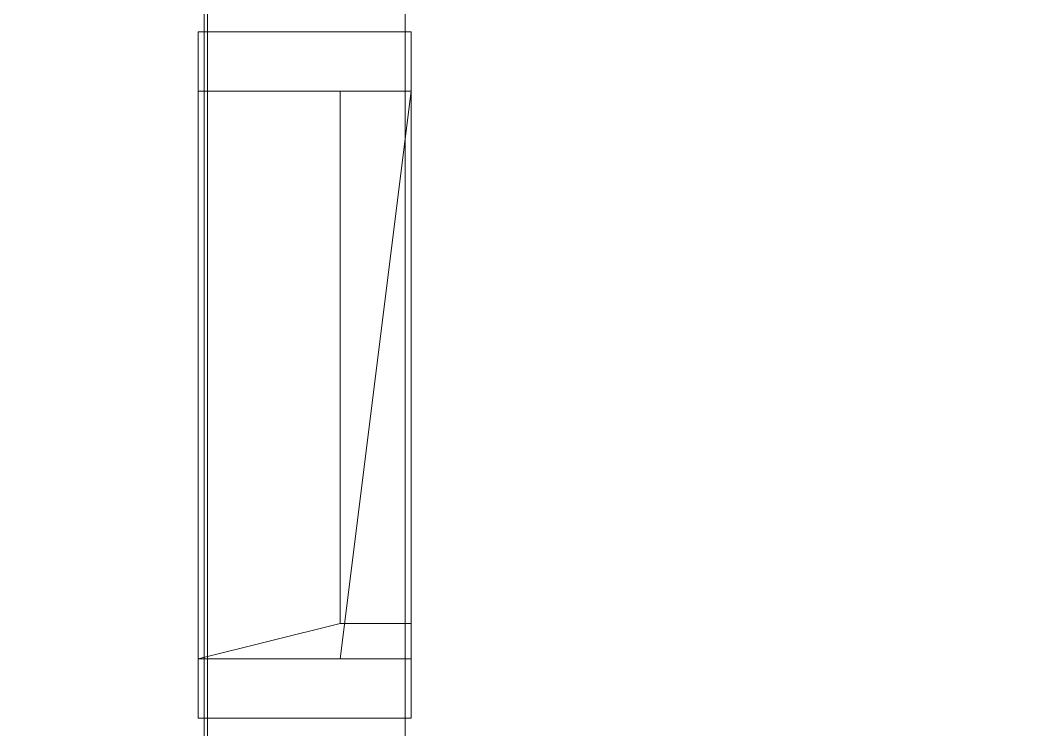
# Model space of a CAD drawing. Header units: millimetres. Extents: x -12003 to 1147, y -4377 to 8802.
# Drawn here: x -6605.2 to -6179.7, y 1159.8 to 1459.8 of the extents above; entities that cross this region are included whole.
import ezdxf

# ---------------------------------------------------------------- set-up
doc = ezdxf.new("R2010")
doc.units = ezdxf.units.MM
for name, color, linetype, lineweight in [('A-FLOR', 192, 'Continuous', 18), ('A-GLAZ-CURT', 52, 'Continuous', 9), ('A-GLAZ-CWMG', 51, 'Continuous', 9), ('A-ROOF', 132, 'Continuous', 18)]:
    doc.layers.add(name, color=color, linetype=linetype, lineweight=lineweight)

# ---------------------------------------------------------------- blocks, each defined once
blk = doc.blocks.new('MasonryBlock_AustralMasonry_BreezeBlock_Kite - White-724993-_3D_')
at = {"layer": 'A-GLAZ-CURT'}
mesh = blk.add_polyface(dxfattribs=at)
corners = [(145, 45, 295), (145, 45), (-145, 45), (-145, 45, 295), (120, 45, 270), (-120, 45, 270), (-120, 45, 255), (105, 45, 25), (120, 45, 25)]
mesh.append_faces([[corners[k] for k in face] for face in [(3, 5, 6, 2), (2, 6, 7)]], dxfattribs={"vtx0": -1, "vtx2": -1})
mesh.append_faces([[corners[k] for k in face] for face in [(4, 5, 3, 0), (8, 4, 0, 1), (7, 8, 1, 2)]], dxfattribs={"vtx1": -1, "vtx3": -1})
mesh = blk.add_polyface(dxfattribs=at)
corners = [(-145, -45, 295), (145, -45, 295), (145, 45, 295), (-145, 45, 295)]
mesh.append_faces([[corners[k] for k in face] for face in [(0, 1, 2, 3)]])
mesh = blk.add_polyface(dxfattribs=at)
corners = [(-145, -45), (-145, -45, 295), (-145, 45, 295), (-145, 45)]
mesh.append_faces([[corners[k] for k in face] for face in [(0, 1, 2, 3)]])
mesh = blk.add_polyface(dxfattribs=at)
corners = [(145, -45), (-145, -45), (-145, 45), (145, 45)]
mesh.append_faces([[corners[k] for k in face] for face in [(3, 0, 1, 2)]])
mesh = blk.add_polyface(dxfattribs=at)
corners = [(120, -45, 270), (-120, -45, 270), (-120, 45, 270), (120, 45, 270), (120, 15, 270)]
mesh.append_faces([[corners[k] for k in face] for face in [(2, 3, 4)]], dxfattribs={"vtx2": -1})
mesh.append_faces([[corners[k] for k in face] for face in [(4, 0, 1, 2)]], dxfattribs={"vtx3": -1})
mesh = blk.add_polyface(dxfattribs=at)
corners = [(-120, -45, 25), (-120, 15, 25), (-120, 15, 255), (-120, 45, 255), (-120, 45, 270), (-120, -45, 270)]
mesh.append_faces([[corners[k] for k in face] for face in [(2, 5, 0, 1)]], dxfattribs={"vtx0": -1})
mesh.append_faces([[corners[k] for k in face] for face in [(4, 5, 2, 3)]], dxfattribs={"vtx1": -1})
mesh = blk.add_polyface(dxfattribs=at)
corners = [(105, 45, 25), (-120, 45, 255), (-120, 15, 255), (105, 15, 25)]
mesh.append_faces([[corners[k] for k in face] for face in [(1, 2, 3, 0)]])
mesh = blk.add_polyface(dxfattribs=at)
corners = [(120, 45, 25), (105, 45, 25), (105, 15, 25), (-120, 15, 25), (-120, -45, 25), (120, -45, 25)]
mesh.append_faces([[corners[k] for k in face] for face in [(2, 5, 0, 1)]], dxfattribs={"vtx0": -1})
mesh.append_faces([[corners[k] for k in face] for face in [(4, 5, 2, 3)]], dxfattribs={"vtx1": -1})
mesh = blk.add_polyface(dxfattribs=at)
corners = [(120, 45, 25), (120, -45, 25), (120, -45, 270), (120, 15, 270), (120, 45, 270)]
mesh.append_faces([[corners[k] for k in face] for face in [(4, 0, 3)]], dxfattribs={"vtx1": -1})
mesh.append_faces([[corners[k] for k in face] for face in [(1, 2, 3, 0)]], dxfattribs={"vtx2": -1})
mesh = blk.add_polyface(dxfattribs=at)
corners = [(145, -45, 295), (145, -45), (145, 45), (145, 45, 295)]
mesh.append_faces([[corners[k] for k in face] for face in [(0, 1, 2, 3)]])
mesh = blk.add_polyface(dxfattribs=at)
corners = [(-120, 15, 255), (-120, 15, 25), (105, 15, 25)]
mesh.append_faces([[corners[k] for k in face] for face in [(2, 0, 1)]])
mesh = blk.add_polyface(dxfattribs=at)
corners = [(145, -45, 295), (-145, -45, 295), (-145, -45), (145, -45), (120, -45, 25), (-120, -45, 25), (-120, -45, 270), (120, -45, 270)]
mesh.append_faces([[corners[k] for k in face] for face in [(0, 7, 4, 3), (3, 4, 5, 2)]], dxfattribs={"vtx0": -1, "vtx2": -1})
mesh.append_faces([[corners[k] for k in face] for face in [(6, 7, 0, 1), (5, 6, 1, 2)]], dxfattribs={"vtx1": -1, "vtx3": -1})
blk = doc.blocks.new('MasonryBlock_AustralMasonry_BreezeBlock_Kite - White-669563-_3D_')
at = {"layer": 'A-GLAZ-CURT'}
mesh = blk.add_polyface(dxfattribs=at)
corners = [(145, 45, 290), (145, 45), (-145, 45), (-145, 45, 290), (120, 45, 265), (-120, 45, 265), (-120, 45, 250), (105, 45, 25), (120, 45, 25)]
mesh.append_faces([[corners[k] for k in face] for face in [(3, 5, 6, 2), (2, 6, 7)]], dxfattribs={"vtx0": -1, "vtx2": -1})
mesh.append_faces([[corners[k] for k in face] for face in [(4, 5, 3, 0), (8, 4, 0, 1), (7, 8, 1, 2)]], dxfattribs={"vtx1": -1, "vtx3": -1})
mesh = blk.add_polyface(dxfattribs=at)
corners = [(-145, -45, 290), (145, -45, 290), (145, 45, 290), (-145, 45, 290)]
mesh.append_faces([[corners[k] for k in face] for face in [(3, 0, 1, 2)]])
mesh = blk.add_polyface(dxfattribs=at)
corners = [(-145, -45), (-145, -45, 290), (-145, 45, 290), (-145, 45)]
mesh.append_faces([[corners[k] for k in face] for face in [(3, 0, 1, 2)]])
mesh = blk.add_polyface(dxfattribs=at)
corners = [(145, -45), (-145, -45), (-145, 45), (145, 45)]
mesh.append_faces([[corners[k] for k in face] for face in [(3, 0, 1, 2)]])
mesh = blk.add_polyface(dxfattribs=at)
corners = [(120, -45, 265), (-120, -45, 265), (-120, 45, 265), (120, 45, 265), (120, 15, 265)]
mesh.append_faces([[corners[k] for k in face] for face in [(2, 3, 4)]], dxfattribs={"vtx2": -1})
mesh.append_faces([[corners[k] for k in face] for face in [(4, 0, 1, 2)]], dxfattribs={"vtx3": -1})
mesh = blk.add_polyface(dxfattribs=at)
corners = [(-120, -45, 25), (-120, 15, 25), (-120, 15, 250), (-120, 45, 250), (-120, 45, 265), (-120, -45, 265)]
mesh.append_faces([[corners[k] for k in face] for face in [(2, 5, 0, 1)]], dxfattribs={"vtx0": -1})
mesh.append_faces([[corners[k] for k in face] for face in [(4, 5, 2, 3)]], dxfattribs={"vtx1": -1})
mesh = blk.add_polyface(dxfattribs=at)
corners = [(105, 45, 25), (-120, 45, 250), (-120, 15, 250), (105, 15, 25)]
mesh.append_faces([[corners[k] for k in face] for face in [(2, 3, 0, 1)]])
mesh = blk.add_polyface(dxfattribs=at)
corners = [(120, 45, 25), (105, 45, 25), (105, 15, 25), (-120, 15, 25), (-120, -45, 25), (120, -45, 25)]
mesh.append_faces([[corners[k] for k in face] for face in [(2, 5, 0, 1)]], dxfattribs={"vtx0": -1})
mesh.append_faces([[corners[k] for k in face] for face in [(4, 5, 2, 3)]], dxfattribs={"vtx1": -1})
mesh = blk.add_polyface(dxfattribs=at)
corners = [(120, 45, 25), (120, -45, 25), (120, -45, 265), (120, 15, 265), (120, 45, 265)]
mesh.append_faces([[corners[k] for k in face] for face in [(4, 0, 3)]], dxfattribs={"vtx1": -1})
mesh.append_faces([[corners[k] for k in face] for face in [(1, 2, 3, 0)]], dxfattribs={"vtx2": -1})
mesh = blk.add_polyface(dxfattribs=at)
corners = [(145, -45, 290), (145, -45), (145, 45), (145, 45, 290)]
mesh.append_faces([[corners[k] for k in face] for face in [(3, 0, 1, 2)]])
mesh = blk.add_polyface(dxfattribs=at)
corners = [(-120, 15, 250), (-120, 15, 25), (105, 15, 25)]
mesh.append_faces([[corners[k] for k in face] for face in [(1, 2, 0)]])
mesh = blk.add_polyface(dxfattribs=at)
corners = [(145, -45, 290), (-145, -45, 290), (-145, -45), (145, -45), (120, -45, 25), (-120, -45, 25), (-120, -45, 265), (120, -45, 265)]
mesh.append_faces([[corners[k] for k in face] for face in [(0, 7, 4, 3), (3, 4, 5, 2)]], dxfattribs={"vtx0": -1, "vtx2": -1})
mesh.append_faces([[corners[k] for k in face] for face in [(6, 7, 0, 1), (5, 6, 1, 2)]], dxfattribs={"vtx1": -1, "vtx3": -1})
blk = doc.blocks.new('Rectangular Mullion - 10 x 85mm-669555-_3D_')
at = {"layer": 'A-GLAZ-CWMG'}
mesh = blk.add_polyface(dxfattribs=at)
corners = [(0, 42.5), (-10, 42.5), (-10, -42.5), (0, -42.5)]
mesh.append_faces([[corners[k] for k in face] for face in [(2, 3, 0, 1)]])
mesh = blk.add_polyface(dxfattribs=at)
corners = [(0, 42.5, -290), (0, -42.5, -290), (-10, -42.5, -290), (-10, 42.5, -290)]
mesh.append_faces([[corners[k] for k in face] for face in [(0, 1, 2, 3)]])
mesh = blk.add_polyface(dxfattribs=at)
corners = [(-10, 42.5), (0, 42.5), (0, 42.5, -290), (-10, 42.5, -290)]
mesh.append_faces([[corners[k] for k in face] for face in [(0, 1, 2, 3)]])
mesh = blk.add_polyface(dxfattribs=at)
corners = [(-10, -42.5), (-10, 42.5), (-10, 42.5, -290), (-10, -42.5, -290)]
mesh.append_faces([[corners[k] for k in face] for face in [(0, 1, 2, 3)]])
mesh = blk.add_polyface(dxfattribs=at)
corners = [(0, 42.5), (0, -42.5), (0, -42.5, -290), (0, 42.5, -290)]
mesh.append_faces([[corners[k] for k in face] for face in [(0, 1, 2, 3)]])
mesh = blk.add_polyface(dxfattribs=at)
corners = [(0, -42.5), (-10, -42.5), (-10, -42.5, -290), (0, -42.5, -290)]
mesh.append_faces([[corners[k] for k in face] for face in [(0, 1, 2, 3)]])
blk = doc.blocks.new('Rectangular Mullion - 10 x 85mm-669558-_3D_')
at = {"layer": 'A-GLAZ-CWMG'}
mesh = blk.add_polyface(dxfattribs=at)
corners = [(5, 42.5), (-5, 42.5), (-5, -42.5), (5, -42.5)]
mesh.append_faces([[corners[k] for k in face] for face in [(2, 3, 0, 1)]])
mesh = blk.add_polyface(dxfattribs=at)
corners = [(5, 42.5, -290), (5, -42.5, -290), (-5, -42.5, -290), (-5, 42.5, -290)]
mesh.append_faces([[corners[k] for k in face] for face in [(0, 1, 2, 3)]])
mesh = blk.add_polyface(dxfattribs=at)
corners = [(-5, 42.5), (5, 42.5), (5, 42.5, -290), (-5, 42.5, -290)]
mesh.append_faces([[corners[k] for k in face] for face in [(0, 1, 2, 3)]])
mesh = blk.add_polyface(dxfattribs=at)
corners = [(-5, -42.5), (-5, 42.5), (-5, 42.5, -290), (-5, -42.5, -290)]
mesh.append_faces([[corners[k] for k in face] for face in [(0, 1, 2, 3)]])
mesh = blk.add_polyface(dxfattribs=at)
corners = [(5, 42.5), (5, -42.5), (5, -42.5, -290), (5, 42.5, -290)]
mesh.append_faces([[corners[k] for k in face] for face in [(0, 1, 2, 3)]])
mesh = blk.add_polyface(dxfattribs=at)
corners = [(5, -42.5), (-5, -42.5), (-5, -42.5, -290), (5, -42.5, -290)]
mesh.append_faces([[corners[k] for k in face] for face in [(0, 1, 2, 3)]])
blk = doc.blocks.new('Rectangular Mullion - 10 x 85mm-724990-_3D_')
at = {"layer": 'A-GLAZ-CWMG'}
mesh = blk.add_polyface(dxfattribs=at)
corners = [(5, 42.5), (-5, 42.5), (-5, -42.5), (5, -42.5)]
mesh.append_faces([[corners[k] for k in face] for face in [(2, 3, 0, 1)]])
mesh = blk.add_polyface(dxfattribs=at)
corners = [(-5, 42.5), (5, 42.5), (5, 42.5, -310), (-5, 42.5, -310)]
mesh.append_faces([[corners[k] for k in face] for face in [(0, 1, 2, 3)]])
mesh = blk.add_polyface(dxfattribs=at)
corners = [(-5, -42.5), (-5, 42.5), (-5, 42.5, -310), (-5, -42.5, -310)]
mesh.append_faces([[corners[k] for k in face] for face in [(3, 0, 1, 2)]])
mesh = blk.add_polyface(dxfattribs=at)
corners = [(5, 42.5), (5, -42.5), (5, -42.5, -310), (5, 42.5, -310)]
mesh.append_faces([[corners[k] for k in face] for face in [(3, 0, 1, 2)]])
mesh = blk.add_polyface(dxfattribs=at)
corners = [(5, -42.5), (-5, -42.5), (-5, -42.5, -310), (5, -42.5, -310)]
mesh.append_faces([[corners[k] for k in face] for face in [(0, 1, 2, 3)]])
blk = doc.blocks.new('Rectangular Mullion - 10 x 85mm-669561-_3D_')
at = {"layer": 'A-GLAZ-CWMG'}
mesh = blk.add_polyface(dxfattribs=at)
corners = [(-5, 42.5), (5, 42.5), (5, 42.5, -300), (-5, 42.5, -300)]
mesh.append_faces([[corners[k] for k in face] for face in [(0, 1, 2, 3)]])
mesh = blk.add_polyface(dxfattribs=at)
corners = [(-5, -42.5), (-5, 42.5), (-5, 42.5, -300), (-5, -42.5, -300)]
mesh.append_faces([[corners[k] for k in face] for face in [(3, 0, 1, 2)]])
mesh = blk.add_polyface(dxfattribs=at)
corners = [(5, 42.5), (5, -42.5), (5, -42.5, -300), (5, 42.5, -300)]
mesh.append_faces([[corners[k] for k in face] for face in [(3, 0, 1, 2)]])
mesh = blk.add_polyface(dxfattribs=at)
corners = [(5, -42.5), (-5, -42.5), (-5, -42.5, -300), (5, -42.5, -300)]
mesh.append_faces([[corners[k] for k in face] for face in [(0, 1, 2, 3)]])
blk = doc.blocks.new('Rectangular Mullion - 10 x 85mm-670347-_3D_')
at = {"layer": 'A-GLAZ-CWMG'}
mesh = blk.add_polyface(dxfattribs=at)
corners = [(0, 42.5), (-10, 42.5), (-10, -42.5), (0, -42.5)]
mesh.append_faces([[corners[k] for k in face] for face in [(2, 3, 0, 1)]])
mesh = blk.add_polyface(dxfattribs=at)
corners = [(0, 42.5, -290), (0, -42.5, -290), (-10, -42.5, -290), (-10, 42.5, -290)]
mesh.append_faces([[corners[k] for k in face] for face in [(0, 1, 2, 3)]])
mesh = blk.add_polyface(dxfattribs=at)
corners = [(-10, 42.5), (0, 42.5), (0, 42.5, -290), (-10, 42.5, -290)]
mesh.append_faces([[corners[k] for k in face] for face in [(0, 1, 2, 3)]])
mesh = blk.add_polyface(dxfattribs=at)
corners = [(-10, -42.5), (-10, 42.5), (-10, 42.5, -290), (-10, -42.5, -290)]
mesh.append_faces([[corners[k] for k in face] for face in [(0, 1, 2, 3)]])
mesh = blk.add_polyface(dxfattribs=at)
corners = [(0, 42.5), (0, -42.5), (0, -42.5, -290), (0, 42.5, -290)]
mesh.append_faces([[corners[k] for k in face] for face in [(0, 1, 2, 3)]])
mesh = blk.add_polyface(dxfattribs=at)
corners = [(0, -42.5), (-10, -42.5), (-10, -42.5, -290), (0, -42.5, -290)]
mesh.append_faces([[corners[k] for k in face] for face in [(0, 1, 2, 3)]])
blk = doc.blocks.new('MasonryBlock_AustralMasonry_BreezeBlock_Kite - White-724998-_3D_')
at = {"layer": 'A-GLAZ-CURT'}
mesh = blk.add_polyface(dxfattribs=at)
corners = [(145, 45, 280), (145, 45), (-145, 45), (-145, 45, 280), (120, 45, 255), (-120, 45, 255), (-120, 45, 240), (105, 45, 25), (120, 45, 25)]
mesh.append_faces([[corners[k] for k in face] for face in [(3, 5, 6, 2), (2, 6, 7)]], dxfattribs={"vtx0": -1, "vtx2": -1})
mesh.append_faces([[corners[k] for k in face] for face in [(4, 5, 3, 0), (8, 4, 0, 1), (7, 8, 1, 2)]], dxfattribs={"vtx1": -1, "vtx3": -1})
mesh = blk.add_polyface(dxfattribs=at)
corners = [(-145, -45, 280), (145, -45, 280), (145, 45, 280), (-145, 45, 280)]
mesh.append_faces([[corners[k] for k in face] for face in [(0, 1, 2, 3)]])
mesh = blk.add_polyface(dxfattribs=at)
corners = [(-145, -45), (-145, -45, 280), (-145, 45, 280), (-145, 45)]
mesh.append_faces([[corners[k] for k in face] for face in [(3, 0, 1, 2)]])
mesh = blk.add_polyface(dxfattribs=at)
corners = [(145, -45), (-145, -45), (-145, 45), (145, 45)]
mesh.append_faces([[corners[k] for k in face] for face in [(3, 0, 1, 2)]])
mesh = blk.add_polyface(dxfattribs=at)
corners = [(120, -45, 255), (-120, -45, 255), (-120, 45, 255), (120, 45, 255), (120, 15, 255)]
mesh.append_faces([[corners[k] for k in face] for face in [(2, 3, 4)]], dxfattribs={"vtx2": -1})
mesh.append_faces([[corners[k] for k in face] for face in [(4, 0, 1, 2)]], dxfattribs={"vtx3": -1})
mesh = blk.add_polyface(dxfattribs=at)
corners = [(-120, -45, 25), (-120, 15, 25), (-120, 15, 240), (-120, 45, 240), (-120, 45, 255), (-120, -45, 255)]
mesh.append_faces([[corners[k] for k in face] for face in [(2, 5, 0, 1)]], dxfattribs={"vtx0": -1})
mesh.append_faces([[corners[k] for k in face] for face in [(4, 5, 2, 3)]], dxfattribs={"vtx1": -1})
mesh = blk.add_polyface(dxfattribs=at)
corners = [(105, 45, 25), (-120, 45, 240), (-120, 15, 240), (105, 15, 25)]
mesh.append_faces([[corners[k] for k in face] for face in [(1, 2, 3, 0)]])
mesh = blk.add_polyface(dxfattribs=at)
corners = [(120, 45, 25), (105, 45, 25), (105, 15, 25), (-120, 15, 25), (-120, -45, 25), (120, -45, 25)]
mesh.append_faces([[corners[k] for k in face] for face in [(2, 5, 0, 1)]], dxfattribs={"vtx0": -1})
mesh.append_faces([[corners[k] for k in face] for face in [(4, 5, 2, 3)]], dxfattribs={"vtx1": -1})
mesh = blk.add_polyface(dxfattribs=at)
corners = [(120, 45, 25), (120, -45, 25), (120, -45, 255), (120, 15, 255), (120, 45, 255)]
mesh.append_faces([[corners[k] for k in face] for face in [(4, 0, 3)]], dxfattribs={"vtx1": -1})
mesh.append_faces([[corners[k] for k in face] for face in [(1, 2, 3, 0)]], dxfattribs={"vtx2": -1})
mesh = blk.add_polyface(dxfattribs=at)
corners = [(145, -45, 280), (145, -45), (145, 45), (145, 45, 280)]
mesh.append_faces([[corners[k] for k in face] for face in [(3, 0, 1, 2)]])
mesh = blk.add_polyface(dxfattribs=at)
corners = [(-120, 15, 240), (-120, 15, 25), (105, 15, 25)]
mesh.append_faces([[corners[k] for k in face] for face in [(2, 0, 1)]])
mesh = blk.add_polyface(dxfattribs=at)
corners = [(145, -45, 280), (-145, -45, 280), (-145, -45), (145, -45), (120, -45, 25), (-120, -45, 25), (-120, -45, 255), (120, -45, 255)]
mesh.append_faces([[corners[k] for k in face] for face in [(0, 7, 4, 3), (3, 4, 5, 2)]], dxfattribs={"vtx0": -1, "vtx2": -1})
mesh.append_faces([[corners[k] for k in face] for face in [(6, 7, 0, 1), (5, 6, 1, 2)]], dxfattribs={"vtx1": -1, "vtx3": -1})
blk = doc.blocks.new('Rectangular Mullion - 10 x 85mm-724991-_3D_')
at = {"layer": 'A-GLAZ-CWMG'}
mesh = blk.add_polyface(dxfattribs=at)
corners = [(5, 42.5, -295), (5, -42.5, -295), (-5, -42.5, -295), (-5, 42.5, -295)]
mesh.append_faces([[corners[k] for k in face] for face in [(0, 1, 2, 3)]])
mesh = blk.add_polyface(dxfattribs=at)
corners = [(-5, 42.5), (5, 42.5), (5, 42.5, -295), (-5, 42.5, -295)]
mesh.append_faces([[corners[k] for k in face] for face in [(0, 1, 2, 3)]])
mesh = blk.add_polyface(dxfattribs=at)
corners = [(-5, -42.5), (-5, 42.5), (-5, 42.5, -295), (-5, -42.5, -295)]
mesh.append_faces([[corners[k] for k in face] for face in [(0, 1, 2, 3)]])
mesh = blk.add_polyface(dxfattribs=at)
corners = [(5, 42.5), (5, -42.5), (5, -42.5, -295), (5, 42.5, -295)]
mesh.append_faces([[corners[k] for k in face] for face in [(0, 1, 2, 3)]])
mesh = blk.add_polyface(dxfattribs=at)
corners = [(5, -42.5), (-5, -42.5), (-5, -42.5, -295), (5, -42.5, -295)]
mesh.append_faces([[corners[k] for k in face] for face in [(0, 1, 2, 3)]])

msp = doc.modelspace()

# ---------------------------------------------------------------- block references
at = {"layer": 'A-GLAZ-CURT', "rotation": 269.9999999999999}
for name, p in [('MasonryBlock_AustralMasonry_BreezeBlock_Kite - White-724993-_3D_', (-6484.94, 1309.8, 8635)), ('MasonryBlock_AustralMasonry_BreezeBlock_Kite - White-669563-_3D_', (-6484.94, 1309.8, 8940)), ('MasonryBlock_AustralMasonry_BreezeBlock_Kite - White-669563-_3D_', (-6484.94, 1309.8, 9240)), ('MasonryBlock_AustralMasonry_BreezeBlock_Kite - White-669563-_3D_', (-6484.94, 1309.8, 9540)), ('MasonryBlock_AustralMasonry_BreezeBlock_Kite - White-669563-_3D_', (-6484.94, 1309.8, 9840)), ('MasonryBlock_AustralMasonry_BreezeBlock_Kite - White-669563-_3D_', (-6484.94, 1309.8, 10140)), ('MasonryBlock_AustralMasonry_BreezeBlock_Kite - White-669563-_3D_', (-6484.94, 1309.8, 10440)), ('MasonryBlock_AustralMasonry_BreezeBlock_Kite - White-669563-_3D_', (-6484.94, 1309.8, 10740)), ('MasonryBlock_AustralMasonry_BreezeBlock_Kite - White-724998-_3D_', (-6484.94, 1309.8, 11040))]:
    msp.add_blockref(name, p, dxfattribs=at)
at = {"layer": 'A-GLAZ-CWMG', "extrusion": (0, 0, -1), "rotation": 270.0000000000001}
for name, p in [('Rectangular Mullion - 10 x 85mm-724990-_3D_', (6484.94, 1459.8, -8625)), ('Rectangular Mullion - 10 x 85mm-669561-_3D_', (6484.94, 1459.8, -8935)), ('Rectangular Mullion - 10 x 85mm-669561-_3D_', (6484.94, 1459.8, -9235)), ('Rectangular Mullion - 10 x 85mm-669561-_3D_', (6484.94, 1459.8, -9535)), ('Rectangular Mullion - 10 x 85mm-669561-_3D_', (6484.94, 1459.8, -9835)), ('Rectangular Mullion - 10 x 85mm-669561-_3D_', (6484.94, 1459.8, -10135)), ('Rectangular Mullion - 10 x 85mm-669561-_3D_', (6484.94, 1459.8, -10435)), ('Rectangular Mullion - 10 x 85mm-669561-_3D_', (6484.94, 1459.8, -10735)), ('Rectangular Mullion - 10 x 85mm-724991-_3D_', (6484.94, 1459.8, -11035)), ('Rectangular Mullion - 10 x 85mm-724990-_3D_', (6484.94, 1159.8, -8625)), ('Rectangular Mullion - 10 x 85mm-669561-_3D_', (6484.94, 1159.8, -8935)), ('Rectangular Mullion - 10 x 85mm-669561-_3D_', (6484.94, 1159.8, -9235)), ('Rectangular Mullion - 10 x 85mm-669561-_3D_', (6484.94, 1159.8, -9535)), ('Rectangular Mullion - 10 x 85mm-669561-_3D_', (6484.94, 1159.8, -9835)), ('Rectangular Mullion - 10 x 85mm-669561-_3D_', (6484.94, 1159.8, -10135)), ('Rectangular Mullion - 10 x 85mm-669561-_3D_', (6484.94, 1159.8, -10435)), ('Rectangular Mullion - 10 x 85mm-669561-_3D_', (6484.94, 1159.8, -10735)), ('Rectangular Mullion - 10 x 85mm-724991-_3D_', (6484.94, 1159.8, -11035))]:
    msp.add_blockref(name, p, dxfattribs=at)
at = {"layer": 'A-GLAZ-CWMG', "extrusion": (0, 1, 0), "rotation": 270}
msp.add_blockref('Rectangular Mullion - 10 x 85mm-669555-_3D_', (6484.94, 8625, 1454.8), dxfattribs=at)
at = {"layer": 'A-GLAZ-CWMG', "extrusion": (0, -1, 0), "rotation": 90}
for name, p in [('Rectangular Mullion - 10 x 85mm-669558-_3D_', (-6484.94, 8935, -1164.8)), ('Rectangular Mullion - 10 x 85mm-669558-_3D_', (-6484.94, 9235, -1164.8)), ('Rectangular Mullion - 10 x 85mm-669558-_3D_', (-6484.94, 9535, -1164.8)), ('Rectangular Mullion - 10 x 85mm-669558-_3D_', (-6484.94, 9835, -1164.8)), ('Rectangular Mullion - 10 x 85mm-669558-_3D_', (-6484.94, 10135, -1164.8)), ('Rectangular Mullion - 10 x 85mm-669558-_3D_', (-6484.94, 10435, -1164.8)), ('Rectangular Mullion - 10 x 85mm-670347-_3D_', (-6484.94, 11330, -1164.8)), ('Rectangular Mullion - 10 x 85mm-669558-_3D_', (-6484.94, 10735, -1164.8)), ('Rectangular Mullion - 10 x 85mm-669558-_3D_', (-6484.94, 11035, -1164.8))]:
    msp.add_blockref(name, p, dxfattribs=at)

# ---------------------------------------------------------------- meshes
at = {"layer": 'A-FLOR'}
mesh = msp.add_polyface(dxfattribs=at)
corners = [(-9462.63, -1675.2, 8528.01), (-9462.63, -1063.93, 8528.01), (-8608.59, 8697.8, 8528.01), (-6528.94, 8697.8, 8528.01), (-6528.94, 5497.3, 8528.01), (-4557.58, 5497.3, 8528.01), (-4557.58, 823.8, 8528.01), (842.06, 823.8, 8528.01), (842.06, 6707.43, 8528.01), (-881.44, 6707.43, 8528.01), (-881.44, 8771.8, 8528.01), (942.06, 8771.8, 8528.01), (942.06, -1675.2, 8528.01)]
mesh.append_faces([[corners[k] for k in face] for face in [(6, 4, 5)]], dxfattribs={"vtx0": -1})
mesh.append_faces([[corners[k] for k in face] for face in [(6, 0, 1, 4)]], dxfattribs={"vtx0": -1, "vtx2": -1, "vtx3": -1})
mesh.append_faces([[corners[k] for k in face] for face in [(10, 11, 8, 9)]], dxfattribs={"vtx1": -1})
mesh.append_faces([[corners[k] for k in face] for face in [(12, 0, 6, 7), (7, 8, 11, 12)]], dxfattribs={"vtx1": -1, "vtx3": -1})
mesh.append_faces([[corners[k] for k in face] for face in [(2, 3, 4, 1)]], dxfattribs={"vtx2": -1})
mesh = msp.add_polyface(dxfattribs=at)
corners = [(942.06, 8771.8, 8623), (-881.44, 8771.8, 8623), (-881.44, 6707.43, 8623), (842.06, 6707.43, 8623), (842.06, 823.8, 8623), (-4557.58, 823.8, 8623), (-4557.58, 5497.3, 8623), (-6528.94, 5497.3, 8623), (-6528.94, 8697.8, 8623), (-8608.59, 8697.8, 8623), (-9462.63, -1063.93, 8623), (-9462.63, -1675.2, 8623), (942.06, -1675.2, 8623)]
mesh.append_faces([[corners[k] for k in face] for face in [(3, 0, 1, 2)]], dxfattribs={"vtx0": -1})
mesh.append_faces([[corners[k] for k in face] for face in [(5, 12, 4), (7, 10, 5, 6)]], dxfattribs={"vtx0": -1, "vtx1": -1})
mesh.append_faces([[corners[k] for k in face] for face in [(4, 12, 0, 3)]], dxfattribs={"vtx0": -1, "vtx2": -1})
mesh.append_faces([[corners[k] for k in face] for face in [(5, 10, 11, 12)]], dxfattribs={"vtx0": -1, "vtx3": -1})
mesh.append_faces([[corners[k] for k in face] for face in [(7, 8, 9, 10)]], dxfattribs={"vtx3": -1})
mesh = msp.add_polyface(dxfattribs=at)
corners = [(-881.44, 8771.8, 8528.01), (-881.44, 6707.43, 8528.01), (843.56, 6707.43, 8528.01), (843.56, 4472.59, 8528.01), (843.56, 823.8, 8528.01), (-4557.58, 823.8, 8528.01), (-4557.58, 5497.3, 8528.01), (-6528.94, 5497.3, 8528.01), (-6528.94, 8771.8, 8528.01)]
mesh.append_faces([[corners[k] for k in face] for face in [(5, 6, 3, 4)]], dxfattribs={"vtx1": -1})
mesh.append_faces([[corners[k] for k in face] for face in [(0, 1, 6)]], dxfattribs={"vtx1": -1, "vtx2": -1})
mesh.append_faces([[corners[k] for k in face] for face in [(1, 2, 3, 6)]], dxfattribs={"vtx2": -1, "vtx3": -1})
mesh.append_faces([[corners[k] for k in face] for face in [(6, 7, 8, 0)]], dxfattribs={"vtx3": -1})
mesh = msp.add_polyface(dxfattribs=at)
corners = [(-881.44, 8771.8, 8605), (-6528.94, 8771.8, 8605), (-6528.94, 5497.3, 8605), (-4557.58, 5497.3, 8605), (-4557.58, 823.8, 8605), (843.56, 823.8, 8605), (843.56, 4472.59, 8605), (843.56, 6707.43, 8605), (-881.44, 6707.43, 8605)]
mesh.append_faces([[corners[k] for k in face] for face in [(3, 1, 2)]], dxfattribs={"vtx0": -1})
mesh.append_faces([[corners[k] for k in face] for face in [(8, 3, 6, 7)]], dxfattribs={"vtx0": -1, "vtx1": -1})
mesh.append_faces([[corners[k] for k in face] for face in [(3, 8, 0, 1)]], dxfattribs={"vtx0": -1, "vtx3": -1})
mesh.append_faces([[corners[k] for k in face] for face in [(4, 5, 6, 3)]], dxfattribs={"vtx2": -1})
mesh = msp.add_polyface(dxfattribs=at)
corners = [(-981.72, 6559.43, 8528.01), (695.56, 6559.43, 8528.01), (695.56, 823.8, 8528.01), (-4409.58, 823.8, 8528.01), (-4409.58, 5645.3, 8528.01), (-6380.94, 5645.3, 8528.01), (-6380.94, 8623.8, 8528.01), (-2913.86, 8623.8, 8528.01), (-981.72, 8623.8, 8528.01)]
mesh.append_faces([[corners[k] for k in face] for face in [(0, 3, 4, 7)]], dxfattribs={"vtx0": -1, "vtx2": -1, "vtx3": -1})
mesh.append_faces([[corners[k] for k in face] for face in [(7, 8, 0)]], dxfattribs={"vtx2": -1})
mesh.append_faces([[corners[k] for k in face] for face in [(4, 5, 6, 7), (0, 1, 2, 3)]], dxfattribs={"vtx3": -1})
mesh = msp.add_polyface(dxfattribs=at)
corners = [(695.56, 6559.43, 8605), (-981.72, 6559.43, 8605), (-981.72, 8623.8, 8605), (-2913.86, 8623.8, 8605), (-6380.94, 8623.8, 8605), (-6380.94, 5645.3, 8605), (-4409.58, 5645.3, 8605), (-4409.58, 823.8, 8605), (695.56, 823.8, 8605)]
mesh.append_faces([[corners[k] for k in face] for face in [(1, 6, 7, 8)]], dxfattribs={"vtx0": -1, "vtx3": -1})
mesh.append_faces([[corners[k] for k in face] for face in [(0, 1, 8)]], dxfattribs={"vtx1": -1})
mesh.append_faces([[corners[k] for k in face] for face in [(4, 5, 6, 3)]], dxfattribs={"vtx2": -1})
mesh.append_faces([[corners[k] for k in face] for face in [(1, 2, 3, 6)]], dxfattribs={"vtx2": -1, "vtx3": -1})
mesh = msp.add_polyface(dxfattribs=at)
corners = [(752.06, 6633.43, 8588), (752.06, 908.8, 8588), (-4557.58, 908.8, 8588), (-4557.58, 5497.3, 8588), (-6380.94, 5497.3, 8588), (-6380.94, 8623.8, 8588), (-955.44, 8623.8, 8588), (-955.44, 6633.43, 8588)]
mesh.append_faces([[corners[k] for k in face] for face in [(0, 1, 7)]], dxfattribs={"vtx1": -1})
mesh.append_faces([[corners[k] for k in face] for face in [(6, 7, 3, 5)]], dxfattribs={"vtx1": -1, "vtx2": -1})
mesh.append_faces([[corners[k] for k in face] for face in [(3, 4, 5)]], dxfattribs={"vtx2": -1})
mesh.append_faces([[corners[k] for k in face] for face in [(1, 2, 3, 7)]], dxfattribs={"vtx2": -1, "vtx3": -1})
mesh = msp.add_polyface(dxfattribs=at)
corners = [(752.06, 6633.43, 8605), (-955.44, 6633.43, 8605), (-955.44, 8623.8, 8605), (-6380.94, 8623.8, 8605), (-6380.94, 5497.3, 8605), (-4557.58, 5497.3, 8605), (-4557.58, 908.8, 8605), (752.06, 908.8, 8605)]
mesh.append_faces([[corners[k] for k in face] for face in [(5, 3, 4)]], dxfattribs={"vtx0": -1})
mesh.append_faces([[corners[k] for k in face] for face in [(5, 1, 2, 3)]], dxfattribs={"vtx0": -1, "vtx3": -1})
mesh.append_faces([[corners[k] for k in face] for face in [(0, 1, 7)]], dxfattribs={"vtx1": -1})
mesh.append_faces([[corners[k] for k in face] for face in [(5, 6, 7, 1)]], dxfattribs={"vtx2": -1, "vtx3": -1})
at = {"layer": 'A-ROOF'}
mesh = msp.add_polyface(dxfattribs=at)
corners = [(-6525.94, 4166.3, 11656.31), (843.56, 4166.3, 11656.31), (843.56, 823.8, 11305), (-6525.94, 823.8, 11305)]
mesh.append_faces([[corners[k] for k in face] for face in [(2, 3, 0, 1)]])
mesh = msp.add_polyface(dxfattribs=at)
corners = [(843.56, 4166.3, 11876.52), (-6525.94, 4166.3, 11876.52), (-6525.94, 823.8, 11525.21), (843.56, 823.8, 11525.21)]
mesh.append_faces([[corners[k] for k in face] for face in [(1, 2, 3, 0)]])
mesh = msp.add_polyface(dxfattribs=at)
corners = [(-6525.94, 823.8, 11525.21), (-6525.94, 4166.3, 11876.52), (-6525.94, 4166.3, 11656.31), (-6525.94, 823.8, 11305)]
mesh.append_faces([[corners[k] for k in face] for face in [(0, 1, 2, 3)]])

doc.saveas('drawing.dxf')
